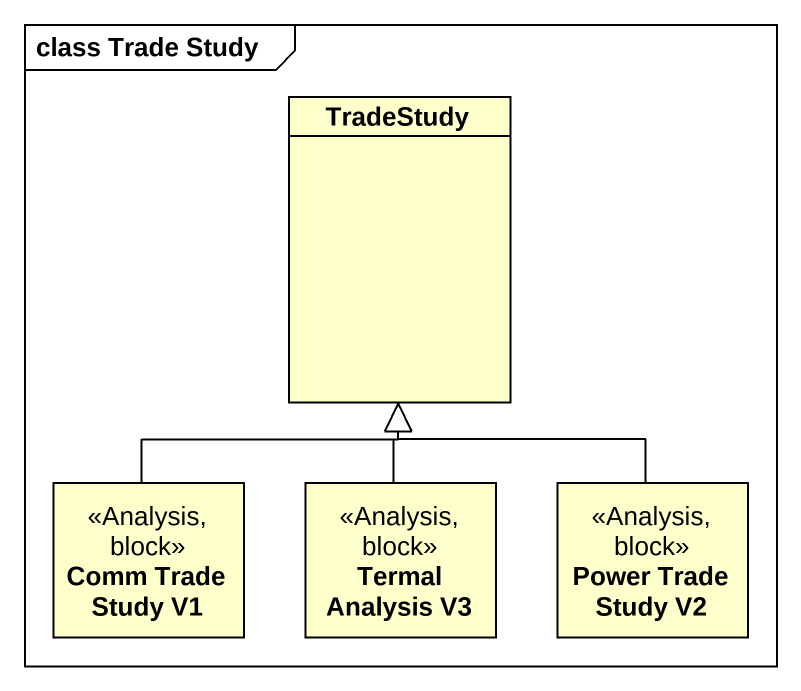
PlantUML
@startuml
mainframe class Trade Study
hide circle
hide empty members
class TradeStudy
class "Comm Trade Study V1" as Comm_Trade_Study_V1 <<Analysis, block>>
class "Termal Analysis V3" as Termal_Analysis_V3 <<Analysis, block>>
class "Power Trade Study V2" as Power_Trade_Study_V2 <<Analysis, block>>
Comm_Trade_Study_V1 -up-|> TradeStudy
Termal_Analysis_V3 -up-|> TradeStudy
Power_Trade_Study_V2 -up-|> TradeStudy
@enduml
